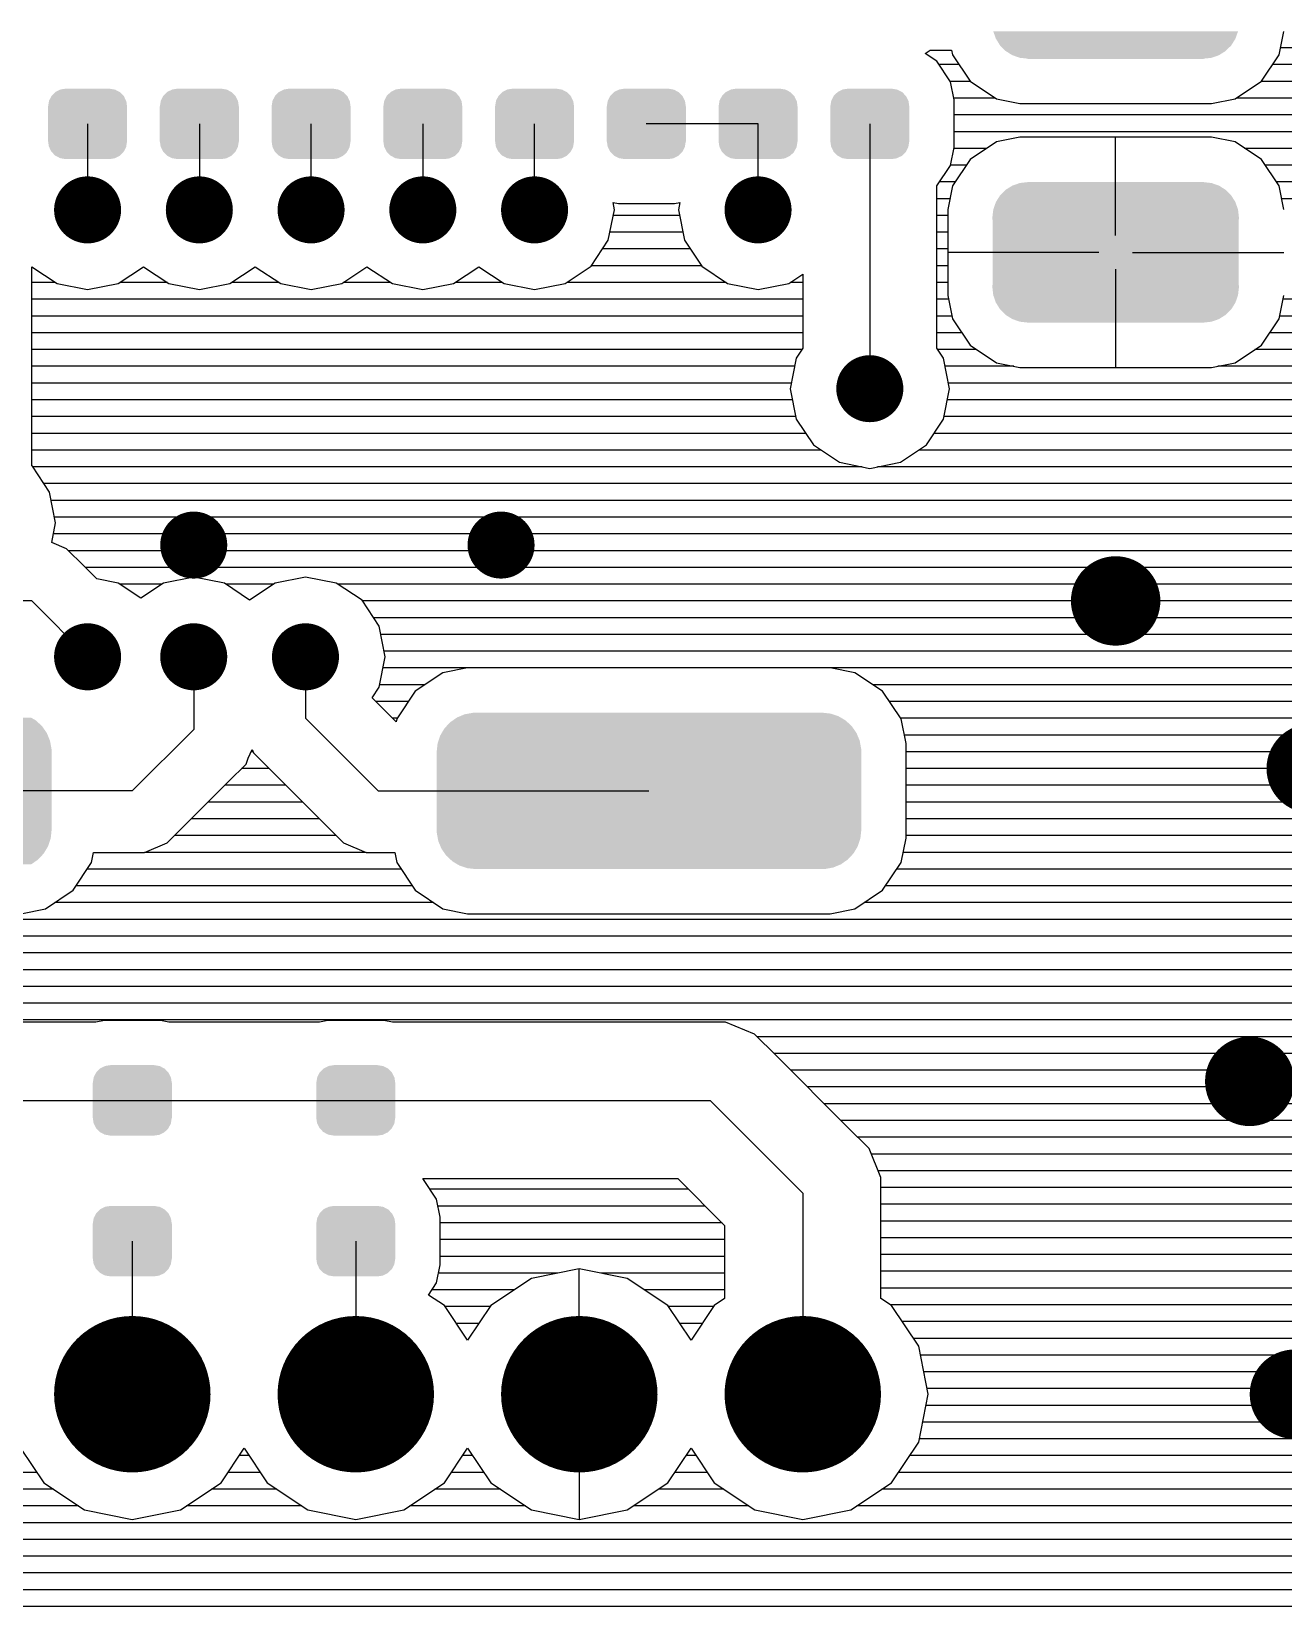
# Model space of a CAD drawing. Extents: x 295 to 953, y 10 to 290.
# Drawn here: x 590.67 to 621.98, y 71.51 to 110.9 of the extents above; entities that cross this region are included whole.
import ezdxf

# ---------------------------------------------------------------- set-up
doc = ezdxf.new("R2010")
doc.units = 0
doc.header["$LTSCALE"] = 5
doc.header["$MEASUREMENT"] = 0
doc.layers.get('0').update_dxf_attribs({"linetype": 'CONTINUOUS', "lineweight": 25})
doc.layers.add('DV-DPO-A6_BOT', color=7, linetype='CONTINUOUS')

msp = doc.modelspace()

# ---------------------------------------------------------------- linework, layer by layer
for points, const_width in [([(592.495, 106.44, -1), (591.657, 106.44, -1)], 0.838), ([(595.289, 106.44, -1), (594.451, 106.44, -1)], 0.838), ([(598.083, 106.44, -1), (597.245, 106.44, -1)], 0.838), ([(600.877, 106.44, -1), (600.039, 106.44, -1)], 0.838), ([(603.671, 106.44, -1), (602.833, 106.44, -1)], 0.838), ([(609.259, 106.44, -1), (608.421, 106.44, -1)], 0.838), ([(612.053, 101.969, -1), (611.215, 101.969, -1)], 0.838), ([(595.149, 98.058, -1), (594.311, 98.058, -1)], 0.838), ([(602.833, 98.058, -1), (601.995, 98.058, -1)], 0.838), ([(618.34, 96.661, -1), (617.222, 96.661, -1)], 1.118), ([(592.495, 95.264, -1), (591.657, 95.264, -1)], 0.838), ([(595.149, 95.264, -1), (594.311, 95.264, -1)], 0.838), ([(597.943, 95.264, -1), (597.105, 95.264, -1)], 0.838), ([(623.229, 92.47, -1), (622.112, 92.47, -1)], 1.118), ([(621.692, 84.646, -1), (620.575, 84.646, -1)], 1.118), ([(594.172, 76.823, -1), (592.216, 76.823, -1)], 1.956), ([(599.76, 76.823, -1), (597.804, 76.823, -1)], 1.956), ([(605.348, 76.823, -1), (603.392, 76.823, -1)], 1.956), ([(610.936, 76.823, -1), (608.98, 76.823, -1)], 1.956), ([(622.81, 76.823, -1), (621.692, 76.823, -1)], 1.118)]:
    msp.add_lwpolyline(points, format="xyb", close=True, dxfattribs=dict(const_width=const_width))
for points in [[(620.776, 110.722), (620.84, 110.903), (614.785, 110.722), (614.722, 110.903)], [(620.774, 110.717), (620.776, 110.722), (614.789, 110.717), (614.785, 110.722)], [(620.671, 110.554), (620.774, 110.717), (614.89, 110.554), (614.789, 110.717)], [(620.668, 110.549), (620.671, 110.554), (614.895, 110.549), (614.89, 110.554)], [(620.53, 110.414), (620.668, 110.549), (615.03, 110.414), (614.895, 110.549)], [(620.527, 110.41), (620.53, 110.414), (615.036, 110.41), (615.03, 110.414)], [(620.362, 110.308), (620.527, 110.41), (615.198, 110.308), (615.036, 110.41)], [(620.359, 110.306), (620.362, 110.308), (615.205, 110.306), (615.198, 110.308)], [(620.175, 110.243), (620.359, 110.306), (615.385, 110.243), (615.205, 110.306)], [(620.171, 110.242), (620.175, 110.243), (615.396, 110.242), (615.385, 110.243)], [(619.98, 110.222), (620.171, 110.242), (615.582, 110.222), (615.396, 110.242)], [(619.98, 110.217), (619.98, 110.222), (615.582, 110.217), (615.582, 110.222)], [(593.062, 109.032), (593.045, 109.156), (591.09, 109.032), (591.11, 109.156)], [(593.045, 109.156), (593.038, 109.17), (591.11, 109.156), (591.112, 109.17)], [(593.038, 109.17), (592.984, 109.282), (591.112, 109.17), (591.17, 109.282)], [(592.984, 109.282), (592.973, 109.294), (591.17, 109.282), (591.176, 109.294)], [(592.973, 109.294), (592.888, 109.383), (591.176, 109.294), (591.268, 109.383)], [(592.888, 109.383), (592.871, 109.391), (591.268, 109.383), (591.276, 109.391)], [(592.871, 109.391), (592.764, 109.448), (591.276, 109.391), (591.393, 109.448)], [(592.764, 109.448), (592.738, 109.452), (591.393, 109.448), (591.402, 109.452)], [(592.738, 109.452), (592.627, 109.471), (591.402, 109.452), (591.526, 109.471)], [(595.856, 109.032), (595.839, 109.156), (593.884, 109.032), (593.904, 109.156)], [(595.839, 109.156), (595.832, 109.17), (593.904, 109.156), (593.906, 109.17)], [(595.832, 109.17), (595.778, 109.282), (593.906, 109.17), (593.964, 109.282)], [(595.778, 109.282), (595.767, 109.294), (593.964, 109.282), (593.97, 109.294)], [(595.767, 109.294), (595.682, 109.383), (593.97, 109.294), (594.062, 109.383)], [(595.682, 109.383), (595.665, 109.391), (594.062, 109.383), (594.07, 109.391)], [(595.665, 109.391), (595.558, 109.448), (594.07, 109.391), (594.187, 109.448)], [(595.558, 109.448), (595.532, 109.452), (594.187, 109.448), (594.196, 109.452)], [(595.532, 109.452), (595.421, 109.471), (594.196, 109.452), (594.32, 109.471)], [(598.65, 109.032), (598.633, 109.156), (596.678, 109.032), (596.698, 109.156)], [(598.633, 109.156), (598.626, 109.17), (596.698, 109.156), (596.7, 109.17)], [(598.626, 109.17), (598.572, 109.282), (596.7, 109.17), (596.758, 109.282)], [(598.572, 109.282), (598.561, 109.294), (596.758, 109.282), (596.764, 109.294)], [(598.561, 109.294), (598.476, 109.383), (596.764, 109.294), (596.856, 109.383)], [(598.476, 109.383), (598.459, 109.391), (596.856, 109.383), (596.864, 109.391)], [(598.459, 109.391), (598.352, 109.448), (596.864, 109.391), (596.981, 109.448)], [(598.352, 109.448), (598.326, 109.452), (596.981, 109.448), (596.99, 109.452)], [(598.326, 109.452), (598.215, 109.471), (596.99, 109.452), (597.114, 109.471)], [(601.444, 109.032), (601.427, 109.156), (599.472, 109.032), (599.492, 109.156)], [(601.427, 109.156), (601.42, 109.17), (599.492, 109.156), (599.494, 109.17)], [(601.42, 109.17), (601.366, 109.282), (599.494, 109.17), (599.552, 109.282)], [(601.366, 109.282), (601.355, 109.294), (599.552, 109.282), (599.558, 109.294)], [(601.355, 109.294), (601.27, 109.383), (599.558, 109.294), (599.65, 109.383)], [(601.27, 109.383), (601.253, 109.391), (599.65, 109.383), (599.658, 109.391)], [(601.253, 109.391), (601.146, 109.448), (599.658, 109.391), (599.775, 109.448)], [(601.146, 109.448), (601.12, 109.452), (599.775, 109.448), (599.784, 109.452)], [(601.12, 109.452), (601.009, 109.471), (599.784, 109.452), (599.908, 109.471)], [(604.238, 109.032), (604.221, 109.156), (602.266, 109.032), (602.286, 109.156)], [(604.221, 109.156), (604.214, 109.17), (602.286, 109.156), (602.288, 109.17)], [(604.214, 109.17), (604.16, 109.282), (602.288, 109.17), (602.346, 109.282)], [(604.16, 109.282), (604.149, 109.294), (602.346, 109.282), (602.352, 109.294)], [(604.149, 109.294), (604.064, 109.383), (602.352, 109.294), (602.444, 109.383)], [(604.064, 109.383), (604.047, 109.391), (602.444, 109.383), (602.452, 109.391)], [(604.047, 109.391), (603.94, 109.448), (602.452, 109.391), (602.569, 109.448)], [(603.94, 109.448), (603.914, 109.452), (602.569, 109.448), (602.578, 109.452)], [(603.914, 109.452), (603.803, 109.471), (602.578, 109.452), (602.702, 109.471)], [(607.032, 109.032), (607.015, 109.156), (605.06, 109.032), (605.08, 109.156)], [(607.015, 109.156), (607.008, 109.17), (605.08, 109.156), (605.082, 109.17)], [(607.008, 109.17), (606.954, 109.282), (605.082, 109.17), (605.14, 109.282)], [(606.954, 109.282), (606.943, 109.294), (605.14, 109.282), (605.146, 109.294)], [(606.943, 109.294), (606.858, 109.383), (605.146, 109.294), (605.238, 109.383)], [(606.858, 109.383), (606.841, 109.391), (605.238, 109.383), (605.246, 109.391)], [(606.841, 109.391), (606.734, 109.448), (605.246, 109.391), (605.363, 109.448)], [(606.734, 109.448), (606.708, 109.452), (605.363, 109.448), (605.372, 109.452)], [(606.708, 109.452), (606.597, 109.471), (605.372, 109.452), (605.496, 109.471)], [(609.826, 109.032), (609.809, 109.156), (607.854, 109.032), (607.874, 109.156)], [(609.809, 109.156), (609.802, 109.17), (607.874, 109.156), (607.876, 109.17)], [(609.802, 109.17), (609.748, 109.282), (607.876, 109.17), (607.934, 109.282)], [(609.748, 109.282), (609.737, 109.294), (607.934, 109.282), (607.94, 109.294)], [(609.737, 109.294), (609.652, 109.383), (607.94, 109.294), (608.032, 109.383)], [(609.652, 109.383), (609.635, 109.391), (608.032, 109.383), (608.04, 109.391)], [(609.635, 109.391), (609.528, 109.448), (608.04, 109.391), (608.157, 109.448)], [(609.528, 109.448), (609.502, 109.452), (608.157, 109.448), (608.166, 109.452)], [(609.502, 109.452), (609.391, 109.471), (608.166, 109.452), (608.29, 109.471)], [(612.62, 109.032), (612.603, 109.156), (610.648, 109.032), (610.668, 109.156)], [(612.603, 109.156), (612.596, 109.17), (610.668, 109.156), (610.67, 109.17)], [(612.596, 109.17), (612.542, 109.282), (610.67, 109.17), (610.728, 109.282)], [(612.542, 109.282), (612.531, 109.294), (610.728, 109.282), (610.734, 109.294)], [(612.531, 109.294), (612.446, 109.383), (610.734, 109.294), (610.826, 109.383)], [(612.446, 109.383), (612.429, 109.391), (610.826, 109.383), (610.834, 109.391)], [(612.429, 109.391), (612.322, 109.448), (610.834, 109.391), (610.951, 109.448)], [(612.322, 109.448), (612.296, 109.452), (610.951, 109.448), (610.96, 109.452)], [(612.296, 109.452), (612.185, 109.471), (610.96, 109.452), (611.084, 109.471)], [(593.065, 108.15), (593.065, 109.032), (591.087, 108.15), (591.087, 109.032)], [(595.859, 108.15), (595.859, 109.032), (593.881, 108.15), (593.881, 109.032)], [(598.653, 108.15), (598.653, 109.032), (596.675, 108.15), (596.675, 109.032)], [(601.447, 108.15), (601.447, 109.032), (599.469, 108.15), (599.469, 109.032)], [(604.241, 108.15), (604.241, 109.032), (602.263, 108.15), (602.263, 109.032)], [(607.035, 108.15), (607.035, 109.032), (605.057, 108.15), (605.057, 109.032)], [(609.829, 108.15), (609.829, 109.032), (607.851, 108.15), (607.851, 109.032)], [(612.623, 108.15), (612.623, 109.032), (610.645, 108.15), (610.645, 109.032)], [(593.042, 108.026), (593.062, 108.15), (591.108, 108.026), (591.09, 108.15)], [(593.04, 108.012), (593.042, 108.026), (591.114, 108.012), (591.108, 108.026)], [(592.982, 107.9), (593.04, 108.012), (591.168, 107.9), (591.114, 108.012)], [(595.836, 108.026), (595.856, 108.15), (593.902, 108.026), (593.884, 108.15)], [(595.834, 108.012), (595.836, 108.026), (593.908, 108.012), (593.902, 108.026)], [(595.776, 107.9), (595.834, 108.012), (593.962, 107.9), (593.908, 108.012)], [(598.63, 108.026), (598.65, 108.15), (596.696, 108.026), (596.678, 108.15)], [(598.628, 108.012), (598.63, 108.026), (596.702, 108.012), (596.696, 108.026)], [(598.57, 107.9), (598.628, 108.012), (596.756, 107.9), (596.702, 108.012)], [(601.424, 108.026), (601.444, 108.15), (599.49, 108.026), (599.472, 108.15)], [(601.422, 108.012), (601.424, 108.026), (599.496, 108.012), (599.49, 108.026)], [(601.364, 107.9), (601.422, 108.012), (599.55, 107.9), (599.496, 108.012)], [(604.218, 108.026), (604.238, 108.15), (602.284, 108.026), (602.266, 108.15)], [(604.216, 108.012), (604.218, 108.026), (602.29, 108.012), (602.284, 108.026)], [(604.158, 107.9), (604.216, 108.012), (602.344, 107.9), (602.29, 108.012)], [(607.012, 108.026), (607.032, 108.15), (605.078, 108.026), (605.06, 108.15)], [(607.01, 108.012), (607.012, 108.026), (605.084, 108.012), (605.078, 108.026)], [(606.952, 107.9), (607.01, 108.012), (605.138, 107.9), (605.084, 108.012)], [(609.806, 108.026), (609.826, 108.15), (607.872, 108.026), (607.854, 108.15)], [(609.804, 108.012), (609.806, 108.026), (607.878, 108.012), (607.872, 108.026)], [(609.746, 107.9), (609.804, 108.012), (607.932, 107.9), (607.878, 108.012)], [(612.6, 108.026), (612.62, 108.15), (610.666, 108.026), (610.648, 108.15)], [(612.598, 108.012), (612.6, 108.026), (610.672, 108.012), (610.666, 108.026)], [(612.54, 107.9), (612.598, 108.012), (610.726, 107.9), (610.672, 108.012)], [(592.976, 107.888), (592.982, 107.9), (591.179, 107.888), (591.168, 107.9)], [(592.885, 107.799), (592.976, 107.888), (591.265, 107.799), (591.179, 107.888)], [(592.876, 107.791), (592.885, 107.799), (591.281, 107.791), (591.265, 107.799)], [(592.759, 107.734), (592.876, 107.791), (591.388, 107.734), (591.281, 107.791)], [(592.75, 107.729), (592.759, 107.734), (591.415, 107.729), (591.388, 107.734)], [(592.627, 107.711), (592.75, 107.729), (591.526, 107.711), (591.415, 107.729)], [(595.77, 107.888), (595.776, 107.9), (593.973, 107.888), (593.962, 107.9)], [(595.679, 107.799), (595.77, 107.888), (594.059, 107.799), (593.973, 107.888)], [(595.67, 107.791), (595.679, 107.799), (594.075, 107.791), (594.059, 107.799)], [(595.553, 107.734), (595.67, 107.791), (594.182, 107.734), (594.075, 107.791)], [(595.544, 107.729), (595.553, 107.734), (594.209, 107.729), (594.182, 107.734)], [(595.421, 107.711), (595.544, 107.729), (594.32, 107.711), (594.209, 107.729)], [(598.564, 107.888), (598.57, 107.9), (596.767, 107.888), (596.756, 107.9)], [(598.473, 107.799), (598.564, 107.888), (596.853, 107.799), (596.767, 107.888)], [(598.464, 107.791), (598.473, 107.799), (596.869, 107.791), (596.853, 107.799)], [(598.347, 107.734), (598.464, 107.791), (596.976, 107.734), (596.869, 107.791)], [(598.338, 107.729), (598.347, 107.734), (597.003, 107.729), (596.976, 107.734)], [(598.215, 107.711), (598.338, 107.729), (597.114, 107.711), (597.003, 107.729)], [(601.358, 107.888), (601.364, 107.9), (599.561, 107.888), (599.55, 107.9)], [(601.267, 107.799), (601.358, 107.888), (599.647, 107.799), (599.561, 107.888)], [(601.258, 107.791), (601.267, 107.799), (599.663, 107.791), (599.647, 107.799)], [(601.141, 107.734), (601.258, 107.791), (599.77, 107.734), (599.663, 107.791)], [(601.132, 107.729), (601.141, 107.734), (599.797, 107.729), (599.77, 107.734)], [(601.009, 107.711), (601.132, 107.729), (599.908, 107.711), (599.797, 107.729)], [(604.152, 107.888), (604.158, 107.9), (602.355, 107.888), (602.344, 107.9)], [(604.061, 107.799), (604.152, 107.888), (602.441, 107.799), (602.355, 107.888)], [(604.052, 107.791), (604.061, 107.799), (602.457, 107.791), (602.441, 107.799)], [(603.935, 107.734), (604.052, 107.791), (602.564, 107.734), (602.457, 107.791)], [(603.926, 107.729), (603.935, 107.734), (602.591, 107.729), (602.564, 107.734)], [(603.803, 107.711), (603.926, 107.729), (602.702, 107.711), (602.591, 107.729)], [(606.946, 107.888), (606.952, 107.9), (605.149, 107.888), (605.138, 107.9)], [(606.855, 107.799), (606.946, 107.888), (605.235, 107.799), (605.149, 107.888)], [(606.846, 107.791), (606.855, 107.799), (605.251, 107.791), (605.235, 107.799)], [(606.729, 107.734), (606.846, 107.791), (605.358, 107.734), (605.251, 107.791)], [(606.72, 107.729), (606.729, 107.734), (605.385, 107.729), (605.358, 107.734)], [(606.597, 107.711), (606.72, 107.729), (605.496, 107.711), (605.385, 107.729)], [(609.74, 107.888), (609.746, 107.9), (607.943, 107.888), (607.932, 107.9)], [(609.649, 107.799), (609.74, 107.888), (608.029, 107.799), (607.943, 107.888)], [(609.64, 107.791), (609.649, 107.799), (608.045, 107.791), (608.029, 107.799)], [(609.523, 107.734), (609.64, 107.791), (608.152, 107.734), (608.045, 107.791)], [(609.514, 107.729), (609.523, 107.734), (608.179, 107.729), (608.152, 107.734)], [(609.391, 107.711), (609.514, 107.729), (608.29, 107.711), (608.179, 107.729)], [(612.534, 107.888), (612.54, 107.9), (610.737, 107.888), (610.726, 107.9)], [(612.443, 107.799), (612.534, 107.888), (610.823, 107.799), (610.737, 107.888)], [(612.434, 107.791), (612.443, 107.799), (610.839, 107.791), (610.823, 107.799)], [(612.317, 107.734), (612.434, 107.791), (610.946, 107.734), (610.839, 107.791)], [(612.308, 107.729), (612.317, 107.734), (610.973, 107.729), (610.946, 107.734)], [(612.185, 107.711), (612.308, 107.729), (611.084, 107.711), (610.973, 107.729)], [(620.165, 107.113), (619.98, 107.134), (615.391, 107.113), (615.582, 107.134)], [(619.98, 107.134), (619.98, 107.138), (615.582, 107.134), (615.582, 107.138)], [(620.773, 106.639), (620.671, 106.801), (614.788, 106.639), (614.891, 106.801)], [(620.671, 106.801), (620.667, 106.806), (614.891, 106.801), (614.894, 106.806)], [(620.667, 106.806), (620.531, 106.942), (614.894, 106.806), (615.031, 106.942)], [(620.531, 106.942), (620.526, 106.945), (615.031, 106.942), (615.035, 106.945)], [(620.526, 106.945), (620.364, 107.047), (615.035, 106.945), (615.199, 107.047)], [(620.364, 107.047), (620.357, 107.049), (615.199, 107.047), (615.203, 107.049)], [(620.357, 107.049), (620.177, 107.112), (615.203, 107.049), (615.387, 107.112)], [(620.177, 107.112), (620.165, 107.113), (615.387, 107.112), (615.391, 107.113)], [(620.863, 106.255), (620.841, 106.446), (614.699, 106.255), (614.721, 106.446)], [(620.841, 106.446), (620.839, 106.452), (614.721, 106.446), (614.722, 106.452)], [(620.839, 106.452), (620.776, 106.634), (614.722, 106.452), (614.786, 106.634)], [(620.776, 106.634), (620.773, 106.639), (614.786, 106.634), (614.788, 106.639)], [(620.86, 106.185), (620.863, 106.255), (614.702, 106.185), (614.699, 106.255)], [(620.86, 104.571), (620.86, 106.185), (614.702, 104.571), (614.702, 106.185)], [(620.863, 104.501), (620.86, 104.571), (614.699, 104.501), (614.702, 104.571)], [(620.841, 104.309), (620.863, 104.501), (614.721, 104.309), (614.699, 104.501)], [(620.84, 104.304), (620.841, 104.309), (614.722, 104.304), (614.721, 104.309)], [(620.776, 104.122), (620.84, 104.304), (614.785, 104.122), (614.722, 104.304)], [(620.774, 104.117), (620.776, 104.122), (614.789, 104.117), (614.785, 104.122)], [(620.671, 103.954), (620.774, 104.117), (614.89, 103.954), (614.789, 104.117)], [(620.668, 103.95), (620.671, 103.954), (614.895, 103.95), (614.89, 103.954)], [(620.53, 103.814), (620.668, 103.95), (615.03, 103.814), (614.895, 103.95)], [(620.527, 103.811), (620.53, 103.814), (615.036, 103.811), (615.03, 103.814)], [(620.362, 103.709), (620.527, 103.811), (615.198, 103.709), (615.036, 103.811)], [(620.359, 103.707), (620.362, 103.709), (615.205, 103.707), (615.198, 103.709)], [(620.175, 103.644), (620.359, 103.707), (615.385, 103.644), (615.205, 103.707)], [(620.171, 103.643), (620.175, 103.644), (615.396, 103.643), (615.385, 103.644)], [(619.98, 103.622), (620.171, 103.643), (615.582, 103.622), (615.396, 103.643)], [(619.98, 103.618), (619.98, 103.622), (615.582, 103.618), (615.582, 103.622)], [(590.784, 93.672), (590.659, 93.746), (580.961, 93.672), (581.067, 93.746)], [(611.029, 93.672), (610.904, 93.746), (601.206, 93.672), (601.313, 93.746)], [(610.904, 93.746), (610.85, 93.778), (601.313, 93.746), (601.39, 93.778)], [(610.85, 93.778), (610.705, 93.827), (601.39, 93.778), (601.505, 93.827)], [(610.705, 93.827), (610.651, 93.844), (601.505, 93.827), (601.603, 93.844)], [(610.651, 93.844), (610.468, 93.864), (601.603, 93.844), (601.711, 93.864)], [(610.468, 93.864), (610.444, 93.867), (601.711, 93.864), (601.782, 93.867)], [(591.083, 93.294), (591.056, 93.359), (580.647, 93.294), (580.685, 93.359)], [(591.056, 93.359), (590.976, 93.474), (580.685, 93.359), (580.754, 93.474)], [(590.976, 93.474), (590.937, 93.53), (580.754, 93.474), (580.806, 93.53)], [(590.937, 93.53), (590.832, 93.627), (580.806, 93.53), (580.896, 93.627)], [(590.832, 93.627), (590.784, 93.672), (580.896, 93.627), (580.961, 93.672)], [(611.328, 93.294), (611.301, 93.359), (600.893, 93.294), (600.931, 93.359)], [(611.301, 93.359), (611.221, 93.474), (600.931, 93.359), (600.999, 93.474)], [(611.221, 93.474), (611.182, 93.53), (600.999, 93.474), (601.051, 93.53)], [(611.182, 93.53), (611.078, 93.627), (601.051, 93.53), (601.141, 93.627)], [(611.078, 93.627), (611.029, 93.672), (601.141, 93.627), (601.206, 93.672)], [(591.176, 92.889), (591.174, 92.96), (580.559, 92.889), (580.567, 92.96)], [(591.174, 92.96), (591.149, 93.096), (580.567, 92.96), (580.582, 93.096)], [(591.149, 93.096), (591.136, 93.166), (580.582, 93.096), (580.605, 93.166)], [(591.136, 93.166), (591.083, 93.294), (580.605, 93.166), (580.647, 93.294)], [(611.422, 92.889), (611.419, 92.96), (600.805, 92.889), (600.812, 92.96)], [(611.419, 92.96), (611.394, 93.096), (600.812, 92.96), (600.827, 93.096)], [(611.394, 93.096), (611.382, 93.166), (600.827, 93.096), (600.85, 93.166)], [(611.382, 93.166), (611.328, 93.294), (600.85, 93.166), (600.893, 93.294)], [(591.176, 90.933), (591.176, 92.889), (580.559, 90.933), (580.559, 92.889)], [(611.422, 90.933), (611.422, 92.889), (600.805, 90.933), (600.805, 92.889)], [(591.169, 90.861), (591.176, 90.933), (580.562, 90.861), (580.559, 90.933)], [(591.154, 90.725), (591.169, 90.861), (580.587, 90.725), (580.562, 90.861)], [(591.131, 90.656), (591.154, 90.725), (580.599, 90.656), (580.587, 90.725)], [(591.088, 90.527), (591.131, 90.656), (580.653, 90.527), (580.599, 90.656)], [(611.414, 90.861), (611.422, 90.933), (600.807, 90.861), (600.805, 90.933)], [(611.399, 90.725), (611.414, 90.861), (600.832, 90.725), (600.807, 90.861)], [(611.376, 90.656), (611.399, 90.725), (600.845, 90.656), (600.832, 90.725)], [(611.334, 90.527), (611.376, 90.656), (600.898, 90.527), (600.845, 90.656)], [(591.05, 90.463), (591.088, 90.527), (580.68, 90.463), (580.653, 90.527)], [(590.982, 90.348), (591.05, 90.463), (580.76, 90.348), (580.68, 90.463)], [(590.93, 90.292), (590.982, 90.348), (580.799, 90.292), (580.76, 90.348)], [(590.84, 90.195), (590.93, 90.292), (580.903, 90.195), (580.799, 90.292)], [(611.296, 90.463), (611.334, 90.527), (600.925, 90.463), (600.898, 90.527)], [(611.227, 90.348), (611.296, 90.463), (601.005, 90.348), (600.925, 90.463)], [(611.175, 90.292), (611.227, 90.348), (601.044, 90.292), (601.005, 90.348)], [(611.085, 90.195), (611.175, 90.292), (601.149, 90.195), (601.044, 90.292)], [(590.775, 90.15), (590.84, 90.195), (580.952, 90.15), (580.903, 90.195)], [(590.668, 90.075), (590.775, 90.15), (581.077, 90.075), (580.952, 90.15)], [(611.02, 90.15), (611.085, 90.195), (601.197, 90.15), (601.149, 90.195)], [(610.914, 90.075), (611.02, 90.15), (601.322, 90.075), (601.197, 90.15)], [(610.836, 90.043), (610.914, 90.075), (601.377, 90.043), (601.322, 90.075)], [(610.721, 89.995), (610.836, 90.043), (601.521, 89.995), (601.377, 90.043)], [(610.623, 89.977), (610.721, 89.995), (601.575, 89.977), (601.521, 89.995)], [(610.516, 89.958), (610.623, 89.977), (601.758, 89.958), (601.575, 89.977)], [(610.444, 89.955), (610.516, 89.958), (601.782, 89.955), (601.758, 89.958)], [(594.18, 84.613), (594.162, 84.737), (592.207, 84.613), (592.227, 84.737)], [(594.162, 84.737), (594.155, 84.751), (592.227, 84.737), (592.23, 84.751)], [(594.155, 84.751), (594.102, 84.863), (592.23, 84.751), (592.288, 84.863)], [(594.102, 84.863), (594.09, 84.875), (592.288, 84.863), (592.294, 84.875)], [(594.09, 84.875), (594.005, 84.963), (592.294, 84.875), (592.385, 84.963)], [(594.005, 84.963), (593.989, 84.972), (592.385, 84.963), (592.394, 84.972)], [(593.989, 84.972), (593.882, 85.028), (592.394, 84.972), (592.51, 85.028)], [(593.882, 85.028), (593.855, 85.033), (592.51, 85.028), (592.52, 85.033)], [(593.855, 85.033), (593.744, 85.052), (592.52, 85.033), (592.643, 85.052)], [(599.768, 84.613), (599.75, 84.737), (597.795, 84.613), (597.815, 84.737)], [(599.75, 84.737), (599.743, 84.751), (597.815, 84.737), (597.818, 84.751)], [(599.743, 84.751), (599.69, 84.863), (597.818, 84.751), (597.876, 84.863)], [(599.69, 84.863), (599.678, 84.875), (597.876, 84.863), (597.882, 84.875)], [(599.678, 84.875), (599.593, 84.963), (597.882, 84.875), (597.973, 84.963)], [(599.593, 84.963), (599.577, 84.972), (597.973, 84.963), (597.982, 84.972)], [(599.577, 84.972), (599.47, 85.028), (597.982, 84.972), (598.098, 85.028)], [(599.47, 85.028), (599.443, 85.033), (598.098, 85.028), (598.108, 85.033)], [(599.443, 85.033), (599.332, 85.052), (598.108, 85.033), (598.231, 85.052)], [(594.183, 83.73), (594.183, 84.613), (592.205, 83.73), (592.205, 84.613)], [(599.771, 83.73), (599.771, 84.613), (597.793, 83.73), (597.793, 84.613)], [(594.16, 83.606), (594.18, 83.73), (592.225, 83.606), (592.207, 83.73)], [(594.158, 83.592), (594.16, 83.606), (592.232, 83.592), (592.225, 83.606)], [(594.1, 83.48), (594.158, 83.592), (592.285, 83.48), (592.232, 83.592)], [(599.748, 83.606), (599.768, 83.73), (597.813, 83.606), (597.795, 83.73)], [(599.746, 83.592), (599.748, 83.606), (597.82, 83.592), (597.813, 83.606)], [(599.688, 83.48), (599.746, 83.592), (597.873, 83.48), (597.82, 83.592)], [(594.093, 83.468), (594.1, 83.48), (592.297, 83.468), (592.285, 83.48)], [(594.002, 83.38), (594.093, 83.468), (592.382, 83.38), (592.297, 83.468)], [(593.993, 83.371), (594.002, 83.38), (592.399, 83.371), (592.382, 83.38)], [(593.877, 83.314), (593.993, 83.371), (592.506, 83.314), (592.399, 83.371)], [(593.868, 83.31), (593.877, 83.314), (592.532, 83.31), (592.506, 83.314)], [(593.744, 83.291), (593.868, 83.31), (592.643, 83.291), (592.532, 83.31)], [(599.681, 83.468), (599.688, 83.48), (597.885, 83.468), (597.873, 83.48)], [(599.59, 83.38), (599.681, 83.468), (597.97, 83.38), (597.885, 83.468)], [(599.581, 83.371), (599.59, 83.38), (597.987, 83.371), (597.97, 83.38)], [(599.465, 83.314), (599.581, 83.371), (598.094, 83.314), (597.987, 83.371)], [(599.456, 83.31), (599.465, 83.314), (598.12, 83.31), (598.094, 83.314)], [(599.332, 83.291), (599.456, 83.31), (598.231, 83.291), (598.12, 83.31)], [(593.855, 81.512), (593.744, 81.531), (592.52, 81.512), (592.643, 81.531)], [(599.443, 81.512), (599.332, 81.531), (598.108, 81.512), (598.231, 81.531)], [(594.18, 81.092), (594.162, 81.216), (592.207, 81.092), (592.227, 81.216)], [(594.162, 81.216), (594.155, 81.23), (592.227, 81.216), (592.23, 81.23)], [(594.155, 81.23), (594.102, 81.342), (592.23, 81.23), (592.288, 81.342)], [(594.102, 81.342), (594.09, 81.354), (592.288, 81.342), (592.294, 81.354)], [(594.09, 81.354), (594.005, 81.443), (592.294, 81.354), (592.385, 81.443)], [(594.005, 81.443), (593.989, 81.451), (592.385, 81.443), (592.394, 81.451)], [(593.989, 81.451), (593.882, 81.508), (592.394, 81.451), (592.51, 81.508)], [(593.882, 81.508), (593.855, 81.512), (592.51, 81.508), (592.52, 81.512)], [(599.768, 81.092), (599.75, 81.216), (597.795, 81.092), (597.815, 81.216)], [(599.75, 81.216), (599.743, 81.23), (597.815, 81.216), (597.818, 81.23)], [(599.743, 81.23), (599.69, 81.342), (597.818, 81.23), (597.876, 81.342)], [(599.69, 81.342), (599.678, 81.354), (597.876, 81.342), (597.882, 81.354)], [(599.678, 81.354), (599.593, 81.443), (597.882, 81.354), (597.973, 81.443)], [(599.593, 81.443), (599.577, 81.451), (597.973, 81.443), (597.982, 81.451)], [(599.577, 81.451), (599.47, 81.508), (597.982, 81.451), (598.098, 81.508)], [(599.47, 81.508), (599.443, 81.512), (598.098, 81.508), (598.108, 81.512)], [(594.183, 80.21), (594.183, 81.092), (592.205, 80.21), (592.205, 81.092)], [(599.771, 80.21), (599.771, 81.092), (597.793, 80.21), (597.793, 81.092)], [(594.16, 80.086), (594.18, 80.21), (592.225, 80.086), (592.207, 80.21)], [(594.158, 80.072), (594.16, 80.086), (592.232, 80.072), (592.225, 80.086)], [(594.1, 79.96), (594.158, 80.072), (592.285, 79.96), (592.232, 80.072)], [(594.093, 79.948), (594.1, 79.96), (592.297, 79.948), (592.285, 79.96)], [(599.748, 80.086), (599.768, 80.21), (597.813, 80.086), (597.795, 80.21)], [(599.746, 80.072), (599.748, 80.086), (597.82, 80.072), (597.813, 80.086)], [(599.688, 79.96), (599.746, 80.072), (597.873, 79.96), (597.82, 80.072)], [(599.681, 79.948), (599.688, 79.96), (597.885, 79.948), (597.873, 79.96)], [(594.002, 79.859), (594.093, 79.948), (592.382, 79.859), (592.297, 79.948)], [(593.993, 79.851), (594.002, 79.859), (592.399, 79.851), (592.382, 79.859)], [(593.877, 79.794), (593.993, 79.851), (592.506, 79.794), (592.399, 79.851)], [(593.868, 79.789), (593.877, 79.794), (592.532, 79.789), (592.506, 79.794)], [(593.744, 79.771), (593.868, 79.789), (592.643, 79.771), (592.532, 79.789)], [(599.59, 79.859), (599.681, 79.948), (597.97, 79.859), (597.885, 79.948)], [(599.581, 79.851), (599.59, 79.859), (597.987, 79.851), (597.97, 79.859)], [(599.465, 79.794), (599.581, 79.851), (598.094, 79.794), (597.987, 79.851)], [(599.456, 79.789), (599.465, 79.794), (598.12, 79.789), (598.094, 79.794)], [(599.332, 79.771), (599.456, 79.789), (598.231, 79.771), (598.12, 79.789)]]:
    msp.add_solid(points)
at = {"layer": 'DV-DPO-A6_BOT'}
for p, q in [((621.866, 110.318), (621.983, 110.899)), ((613.014, 110.351), (613.143, 110.435)), ((613.31, 110.156), (613.014, 110.351)), ((613.143, 110.435), (613.679, 110.435)), ((613.679, 110.435), (613.702, 110.318)), ((613.702, 110.318), (614.143, 109.658)), ((621.424, 109.658), (621.866, 110.318)), ((698.807, 110.491), (621.899, 110.491)), ((613.651, 109.642), (613.31, 110.156)), ((613.864, 110.072), (613.366, 110.072)), ((698.807, 110.072), (621.704, 110.072)), ((614.149, 109.653), (613.646, 109.653)), ((613.746, 109.189), (613.651, 109.642)), ((614.143, 109.658), (614.802, 109.217)), ((620.765, 109.217), (621.424, 109.658)), ((670.766, 109.653), (621.419, 109.653)), ((614.775, 109.234), (613.735, 109.234)), ((613.746, 107.999), (613.746, 109.189)), ((614.802, 109.217), (615.389, 109.099)), ((620.178, 109.099), (620.765, 109.217)), ((670.152, 109.234), (620.793, 109.234)), ((642.62, 108.815), (613.746, 108.815)), ((615.389, 109.099), (620.178, 109.099)), ((592.076, 108.591), (592.076, 106.44)), ((594.87, 108.591), (594.87, 106.44)), ((597.664, 106.44), (597.664, 108.591)), ((600.458, 108.591), (600.458, 106.44)), ((603.252, 106.44), (603.252, 108.591)), ((608.84, 108.591), (606.046, 108.591)), ((608.84, 106.44), (608.84, 108.591)), ((611.634, 108.591), (611.634, 101.969)), ((642.117, 108.395), (613.746, 108.395)), ((613.651, 107.546), (613.746, 107.999)), ((614.562, 107.976), (613.741, 107.976)), ((614.802, 108.138), (614.143, 107.697)), ((615.389, 108.256), (614.802, 108.138)), ((620.178, 108.256), (615.389, 108.256)), ((617.781, 105.797), (617.781, 108.256)), ((620.765, 108.138), (620.178, 108.256)), ((621.424, 107.697), (620.765, 108.138)), ((641.837, 107.976), (621.005, 107.976)), ((613.31, 107.038), (613.651, 107.546)), ((614.054, 107.557), (613.657, 107.557)), ((614.143, 107.697), (613.702, 107.038)), ((621.866, 107.038), (621.424, 107.697)), ((641.72, 107.557), (621.514, 107.557)), ((613.769, 107.138), (613.383, 107.138)), ((641.636, 107.138), (621.799, 107.138)), ((613.31, 102.981), (613.31, 107.038)), ((613.702, 107.038), (613.584, 106.451)), ((621.983, 106.451), (621.866, 107.038)), ((605.096, 105.68), (605.247, 106.44)), ((605.247, 106.44), (605.213, 106.624)), ((605.213, 106.624), (605.348, 106.596)), ((605.348, 106.596), (606.75, 106.596)), ((606.75, 106.596), (606.884, 106.624)), ((606.884, 106.624), (606.851, 106.44)), ((606.851, 106.44), (607.002, 105.68)), ((613.64, 106.719), (613.31, 106.719)), ((613.584, 106.451), (613.584, 104.299)), ((641.72, 106.719), (621.927, 106.719)), ((606.879, 106.3), (605.219, 106.3)), ((613.584, 106.3), (613.31, 106.3)), ((604.666, 105.031), (605.096, 105.68)), ((606.963, 105.881), (605.135, 105.881)), ((607.002, 105.68), (607.432, 105.031)), ((613.584, 105.881), (613.31, 105.881)), ((607.141, 105.462), (604.956, 105.462)), ((613.584, 105.462), (613.31, 105.462)), ((617.362, 105.378), (613.584, 105.378)), ((618.2, 105.378), (621.983, 105.378)), ((590.679, 100.036), (590.679, 105.02)), ((590.679, 105.02), (591.316, 104.601)), ((592.842, 104.601), (593.473, 105.02)), ((593.473, 105.02), (594.11, 104.601)), ((595.636, 104.601), (596.267, 105.02)), ((596.267, 105.02), (596.904, 104.601)), ((598.43, 104.601), (599.061, 105.02)), ((599.061, 105.02), (599.698, 104.601)), ((601.224, 104.601), (601.855, 105.02)), ((601.855, 105.02), (602.492, 104.601)), ((604.018, 104.601), (604.666, 105.031)), ((607.426, 105.043), (604.671, 105.043)), ((607.432, 105.031), (608.08, 104.601)), ((609.606, 104.601), (609.958, 104.836)), ((609.958, 104.836), (609.958, 102.981)), ((613.584, 105.043), (613.31, 105.043)), ((617.781, 104.959), (617.781, 102.5)), ((591.277, 104.624), (590.679, 104.624)), ((591.316, 104.601), (592.076, 104.445)), ((592.076, 104.445), (592.842, 104.601)), ((594.071, 104.624), (592.881, 104.624)), ((594.11, 104.601), (594.87, 104.445)), ((594.87, 104.445), (595.636, 104.601)), ((596.865, 104.624), (595.675, 104.624)), ((596.904, 104.601), (597.664, 104.445)), ((597.664, 104.445), (598.43, 104.601)), ((599.659, 104.624), (598.469, 104.624)), ((599.698, 104.601), (600.458, 104.445)), ((600.458, 104.445), (601.224, 104.601)), ((602.453, 104.624), (601.263, 104.624)), ((602.492, 104.601), (603.252, 104.445)), ((603.252, 104.445), (604.018, 104.601)), ((608.041, 104.624), (604.057, 104.624)), ((608.08, 104.601), (608.84, 104.445)), ((608.84, 104.445), (609.606, 104.601)), ((609.958, 104.624), (609.645, 104.624)), ((613.584, 104.624), (613.31, 104.624)), ((609.958, 104.204), (590.679, 104.204)), ((613.607, 104.204), (613.31, 104.204)), ((613.584, 104.299), (613.702, 103.718)), ((621.866, 103.718), (621.983, 104.299)), ((644.458, 104.204), (621.961, 104.204)), ((609.958, 103.785), (590.679, 103.785)), ((613.69, 103.785), (613.31, 103.785)), ((613.702, 103.718), (614.143, 103.059)), ((621.424, 103.059), (621.866, 103.718)), ((644.542, 103.785), (621.877, 103.785)), ((609.958, 103.366), (590.679, 103.366)), ((613.936, 103.366), (613.31, 103.366)), ((644.721, 103.366), (621.631, 103.366)), ((609.935, 102.947), (590.679, 102.947)), ((609.958, 102.981), (609.796, 102.735)), ((613.478, 102.735), (613.31, 102.981)), ((614.305, 102.947), (613.338, 102.947)), ((614.143, 103.059), (614.802, 102.617)), ((620.765, 102.617), (621.424, 103.059)), ((645.006, 102.947), (621.262, 102.947)), ((609.757, 102.528), (590.679, 102.528)), ((609.796, 102.735), (609.645, 101.969)), ((613.629, 101.969), (613.478, 102.735)), ((615.233, 102.528), (613.517, 102.528)), ((614.802, 102.617), (615.389, 102.5)), ((615.389, 102.5), (620.178, 102.5)), ((620.178, 102.5), (620.765, 102.617)), ((645.62, 102.528), (620.335, 102.528)), ((609.673, 102.109), (590.679, 102.109)), ((651.991, 102.109), (613.601, 102.109)), ((609.701, 101.69), (590.679, 101.69)), ((609.645, 101.969), (609.796, 101.209)), ((613.478, 101.209), (613.629, 101.969)), ((651.572, 101.69), (613.573, 101.69)), ((609.784, 101.271), (590.679, 101.271)), ((651.152, 101.271), (613.489, 101.271)), ((610.03, 100.852), (590.679, 100.852)), ((609.796, 101.209), (610.226, 100.561)), ((613.048, 100.561), (613.478, 101.209)), ((650.733, 100.852), (613.243, 100.852)), ((610.226, 100.561), (610.874, 100.131)), ((612.4, 100.131), (613.048, 100.561)), ((610.416, 100.433), (590.679, 100.433)), ((610.874, 100.131), (611.634, 99.974)), ((611.634, 99.974), (612.4, 100.131)), ((650.314, 100.433), (612.858, 100.433)), ((590.696, 100.03), (590.679, 100.036)), ((591.126, 99.382), (590.696, 100.03)), ((611.444, 100.013), (590.701, 100.013)), ((649.895, 100.013), (611.83, 100.013)), ((649.565, 99.594), (590.986, 99.594)), ((591.277, 98.616), (591.126, 99.382)), ((649.392, 99.175), (591.165, 99.175)), ((591.182, 98.119), (591.277, 98.616)), ((649.219, 98.756), (591.249, 98.756)), ((591.551, 97.963), (591.182, 98.119)), ((649.213, 98.337), (591.221, 98.337)), ((591.987, 97.532), (591.551, 97.963)), ((649.213, 97.918), (591.596, 97.918)), ((592.305, 97.214), (591.987, 97.532)), ((649.213, 97.499), (592.015, 97.499)), ((592.842, 97.108), (592.305, 97.214)), ((593.406, 96.733), (592.842, 97.108)), ((593.931, 97.08), (592.881, 97.08)), ((593.97, 97.108), (593.406, 96.733)), ((594.73, 97.259), (593.97, 97.108)), ((595.496, 97.108), (594.73, 97.259)), ((596.127, 96.683), (595.496, 97.108)), ((596.725, 97.08), (595.535, 97.08)), ((596.764, 97.108), (596.127, 96.683)), ((597.524, 97.259), (596.764, 97.108)), ((598.29, 97.108), (597.524, 97.259)), ((598.938, 96.677), (598.29, 97.108)), ((649.213, 97.08), (598.329, 97.08)), ((590.679, 96.661), (577.268, 96.661)), ((592.076, 95.264), (590.679, 96.661)), ((599.368, 96.029), (598.938, 96.677)), ((649.213, 96.661), (598.944, 96.661)), ((649.213, 96.242), (599.229, 96.242)), ((599.519, 95.264), (599.368, 96.029)), ((649.213, 95.822), (599.408, 95.822)), ((649.213, 95.403), (599.491, 95.403)), ((594.73, 95.264), (594.73, 93.448)), ((597.524, 95.264), (597.524, 93.727)), ((599.368, 94.504), (599.519, 95.264)), ((649.213, 94.984), (599.463, 94.984)), ((601.576, 94.984), (600.961, 94.867)), ((610.645, 94.984), (601.576, 94.984)), ((611.26, 94.867), (610.645, 94.984)), ((600.52, 94.565), (599.38, 94.565)), ((600.961, 94.867), (600.268, 94.403)), ((611.953, 94.403), (611.26, 94.867)), ((649.213, 94.565), (611.707, 94.565)), ((599.19, 94.235), (599.368, 94.504)), ((599.793, 93.637), (599.19, 94.235)), ((600.1, 94.146), (599.279, 94.146)), ((600.268, 94.403), (599.804, 93.71)), ((612.416, 93.71), (611.953, 94.403)), ((649.213, 94.146), (612.12, 94.146)), ((594.73, 93.448), (593.194, 91.911)), ((597.524, 93.727), (599.34, 91.911)), ((599.821, 93.727), (599.698, 93.727)), ((599.804, 93.71), (599.793, 93.637)), ((649.213, 93.727), (612.4, 93.727)), ((612.539, 93.095), (612.416, 93.71)), ((649.213, 93.308), (612.495, 93.308)), ((612.539, 90.726), (612.539, 93.095)), ((595.602, 92.145), (596.038, 92.581)), ((596.038, 92.581), (596.094, 92.727)), ((596.094, 92.727), (596.189, 92.945)), ((596.211, 92.889), (596.167, 92.889)), ((596.189, 92.945), (596.206, 92.9)), ((596.206, 92.9), (596.222, 92.861)), ((596.222, 92.861), (598.474, 90.609)), ((649.213, 92.889), (612.539, 92.889)), ((596.614, 92.47), (595.926, 92.47)), ((649.213, 92.47), (612.539, 92.47)), ((593.194, 91.911), (585.868, 91.911)), ((594.501, 91.045), (595.602, 92.145)), ((597.033, 92.051), (595.507, 92.051)), ((599.34, 91.911), (606.113, 91.911)), ((649.213, 92.051), (612.539, 92.051)), ((597.452, 91.631), (595.088, 91.631)), ((649.213, 91.631), (612.539, 91.631)), ((594.065, 90.609), (594.501, 91.045)), ((597.871, 91.212), (594.669, 91.212)), ((649.213, 91.212), (612.539, 91.212)), ((593.501, 90.374), (594.065, 90.609)), ((598.29, 90.793), (594.25, 90.793)), ((598.474, 90.609), (599.039, 90.374)), ((612.416, 90.117), (612.539, 90.726)), ((649.213, 90.793), (612.539, 90.793)), ((592.177, 90.117), (592.227, 90.374)), ((592.227, 90.374), (593.501, 90.374)), ((599.039, 90.374), (593.501, 90.374)), ((599.039, 90.374), (599.754, 90.374)), ((599.754, 90.374), (599.804, 90.117)), ((649.213, 90.374), (612.467, 90.374)), ((591.713, 89.424), (592.177, 90.117)), ((599.91, 89.955), (592.071, 89.955)), ((599.804, 90.117), (600.268, 89.424)), ((611.953, 89.424), (612.416, 90.117)), ((649.213, 89.955), (612.31, 89.955)), ((591.02, 88.96), (591.713, 89.424)), ((600.195, 89.536), (591.786, 89.536)), ((600.268, 89.424), (600.961, 88.96)), ((611.26, 88.96), (611.953, 89.424)), ((649.213, 89.536), (612.025, 89.536)), ((600.726, 89.117), (591.255, 89.117)), ((649.213, 89.117), (611.494, 89.117)), ((649.213, 88.698), (570.003, 88.698)), ((590.405, 88.837), (591.02, 88.96)), ((600.961, 88.96), (601.576, 88.837)), ((601.576, 88.837), (610.645, 88.837)), ((610.645, 88.837), (611.26, 88.96)), ((649.213, 88.279), (570.003, 88.279)), ((649.213, 87.86), (570.003, 87.86)), ((649.213, 87.44), (570.003, 87.44)), ((649.213, 87.021), (570.003, 87.021)), ((649.213, 86.602), (570.003, 86.602)), ((649.213, 86.183), (570.003, 86.183)), ((592.283, 86.127), (588.522, 86.127)), ((592.495, 86.172), (592.283, 86.127)), ((593.898, 86.172), (592.495, 86.172)), ((594.11, 86.127), (593.898, 86.172)), ((597.871, 86.127), (594.11, 86.127)), ((598.083, 86.172), (597.871, 86.127)), ((599.486, 86.172), (598.083, 86.172)), ((599.698, 86.127), (599.486, 86.172)), ((608.03, 86.127), (599.698, 86.127)), ((608.751, 85.831), (608.03, 86.127)), ((609.298, 85.283), (608.751, 85.831)), ((649.213, 85.764), (608.812, 85.764)), ((629.315, 85.345), (609.231, 85.345)), ((611.07, 83.512), (609.298, 85.283)), ((628.689, 84.926), (609.65, 84.926)), ((628.309, 84.507), (610.069, 84.507)), ((587.606, 84.171), (593.194, 84.171)), ((593.194, 84.171), (598.782, 84.171)), ((598.782, 84.171), (607.644, 84.171)), ((607.644, 84.171), (609.958, 81.852)), ((628.029, 84.088), (610.489, 84.088)), ((627.85, 83.669), (610.908, 83.669)), ((611.617, 82.964), (611.07, 83.512)), ((627.767, 83.249), (611.327, 83.249)), ((611.913, 82.244), (611.617, 82.964)), ((627.683, 82.83), (611.673, 82.83)), ((627.75, 82.411), (611.846, 82.411)), ((600.458, 82.216), (606.834, 82.216)), ((600.799, 81.702), (600.458, 82.216)), ((607.102, 81.947), (600.637, 81.947)), ((606.834, 82.216), (608.002, 81.042)), ((611.913, 81.467), (611.913, 82.244)), ((627.834, 81.992), (611.913, 81.992)), ((600.894, 81.249), (600.799, 81.702)), ((609.958, 81.852), (609.958, 76.823)), ((627.973, 81.573), (611.913, 81.573)), ((607.521, 81.528), (600.838, 81.528)), ((600.894, 80.059), (600.894, 81.249)), ((611.913, 79.215), (611.913, 81.467)), ((628.253, 81.154), (611.913, 81.154)), ((607.94, 81.109), (600.894, 81.109)), ((608.002, 81.042), (608.002, 79.215)), ((593.194, 80.651), (593.194, 76.823)), ((598.782, 80.651), (598.782, 76.823)), ((608.002, 80.69), (600.894, 80.69)), ((628.566, 80.735), (611.913, 80.735)), ((600.799, 79.606), (600.894, 80.059)), ((608.002, 80.271), (600.894, 80.271)), ((604.37, 79.958), (603.174, 79.718)), ((604.37, 77.924), (604.37, 79.958)), ((605.571, 79.718), (604.37, 79.958)), ((629.197, 80.316), (611.913, 80.316)), ((600.603, 79.304), (600.799, 79.606)), ((603.833, 79.852), (600.849, 79.852)), ((603.174, 79.718), (602.157, 79.042)), ((608.002, 79.852), (604.912, 79.852)), ((606.588, 79.042), (605.571, 79.718)), ((629.75, 79.897), (611.913, 79.897)), ((601, 79.042), (600.603, 79.304)), ((602.744, 79.433), (600.687, 79.433)), ((608.002, 79.433), (606.001, 79.433)), ((608.002, 79.215), (607.745, 79.042)), ((628.901, 79.478), (611.913, 79.478)), ((612.176, 79.042), (611.913, 79.215)), ((601.576, 78.175), (601, 79.042)), ((602.14, 79.014), (601.017, 79.014)), ((602.157, 79.042), (601.576, 78.175)), ((607.164, 78.175), (606.588, 79.042)), ((607.728, 79.014), (606.605, 79.014)), ((607.745, 79.042), (607.164, 78.175)), ((628.404, 79.058), (612.148, 79.058)), ((612.858, 78.025), (612.176, 79.042)), ((601.861, 78.595), (601.296, 78.595)), ((607.449, 78.595), (606.884, 78.595)), ((628.124, 78.639), (612.444, 78.639)), ((627.873, 78.22), (612.724, 78.22)), ((613.093, 76.823), (612.858, 78.025)), ((627.795, 77.801), (612.897, 77.801)), ((627.711, 77.382), (612.981, 77.382)), ((612.858, 75.627), (613.093, 76.823)), ((627.722, 76.963), (613.065, 76.963)), ((627.806, 76.544), (613.037, 76.544)), ((627.89, 76.125), (612.953, 76.125)), ((604.37, 75.722), (604.37, 73.694)), ((612.176, 74.61), (612.858, 75.627)), ((628.163, 75.706), (612.869, 75.706)), ((590.4, 75.476), (590.981, 74.61)), ((595.412, 74.61), (595.988, 75.476)), ((596.116, 75.287), (595.865, 75.287)), ((595.988, 75.476), (596.569, 74.61)), ((601, 74.61), (601.576, 75.476)), ((601.704, 75.287), (601.453, 75.287)), ((601.576, 75.476), (602.157, 74.61)), ((606.588, 74.61), (607.164, 75.476)), ((607.292, 75.287), (607.041, 75.287)), ((607.164, 75.476), (607.745, 74.61)), ((628.443, 75.287), (612.629, 75.287)), ((590.808, 74.867), (589.997, 74.867)), ((596.396, 74.867), (595.585, 74.867)), ((601.984, 74.867), (601.173, 74.867)), ((607.572, 74.867), (606.761, 74.867)), ((628.985, 74.867), (612.349, 74.867)), ((591.221, 74.448), (589.584, 74.448)), ((590.981, 74.61), (591.998, 73.929)), ((594.395, 73.929), (595.412, 74.61)), ((596.809, 74.448), (595.172, 74.448)), ((596.569, 74.61), (597.586, 73.929)), ((599.983, 73.929), (601, 74.61)), ((602.397, 74.448), (600.76, 74.448)), ((602.157, 74.61), (603.174, 73.929)), ((605.571, 73.929), (606.588, 74.61)), ((607.985, 74.448), (606.348, 74.448)), ((607.745, 74.61), (608.762, 73.929)), ((611.159, 73.929), (612.176, 74.61)), ((630.041, 74.448), (611.936, 74.448)), ((591.847, 74.029), (588.958, 74.029)), ((591.998, 73.929), (593.194, 73.694)), ((593.194, 73.694), (594.395, 73.929)), ((597.435, 74.029), (594.546, 74.029)), ((597.586, 73.929), (598.782, 73.694)), ((598.782, 73.694), (599.983, 73.929)), ((603.023, 74.029), (600.134, 74.029)), ((603.174, 73.929), (604.37, 73.694)), ((604.37, 73.694), (605.571, 73.929)), ((608.611, 74.029), (605.722, 74.029)), ((608.762, 73.929), (609.958, 73.694)), ((609.958, 73.694), (611.159, 73.929)), ((650.314, 74.029), (611.31, 74.029)), ((651.326, 73.61), (588.047, 73.61)), ((659.568, 73.191), (587.628, 73.191)), ((659.395, 72.772), (587.209, 72.772)), ((659.132, 72.353), (586.79, 72.353)), ((658.713, 71.934), (586.371, 71.934)), ((657.718, 71.515), (585.952, 71.515)), ((657.718, 71.515), (585.952, 71.515))]:
    msp.add_line(p, q, dxfattribs=at)

doc.saveas('drawing.dxf')
